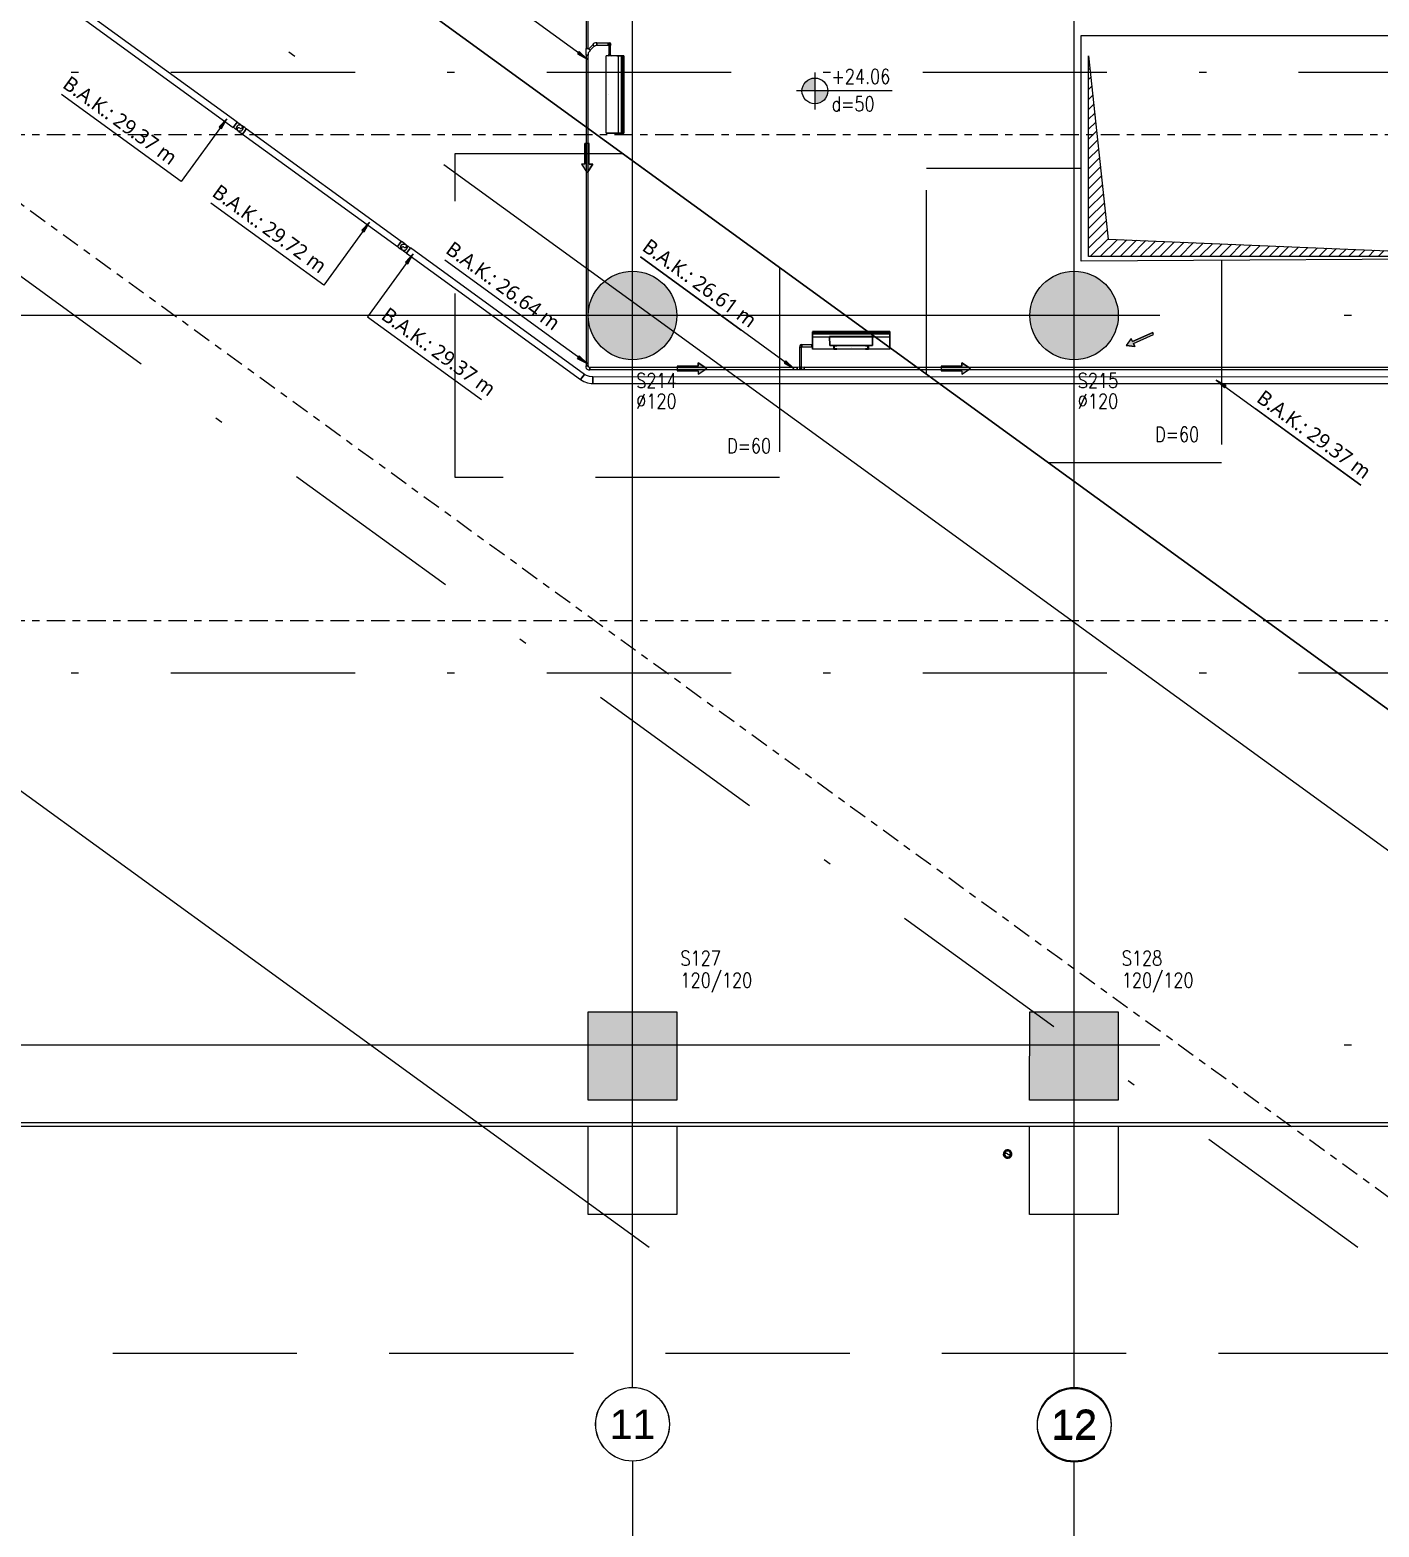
# Model space of a CAD drawing. Header units: inches. Extents: x 400392 to 401495, y 4543971 to 4544133.
# Drawn here: x 400832.38 to 400850.69, y 4544040.45 to 4544060.77 of the extents above; entities that cross this region are included whole.
import ezdxf
from ezdxf.enums import TextEntityAlignment as Align

# ---------------------------------------------------------------- set-up
doc = ezdxf.new("R2010")
doc.units = ezdxf.units.IN
doc.header["$MEASUREMENT"] = 0
for name, pattern in [('ACAD_ISO05W100', [33, 24, -3, 0, -3, 0, -3]), ('AKS', [3, 2.5, -0.25, 0, -0.25]), ('CENTER', [2, 1.25, -0.25, 0.25, -0.25]), ('CONTINU', [0]), ('DASHDOT2', [0.5, 0.25, -0.125, 0, -0.125]), ('HIDDEN', [0.375, 0.25, -0.125])]:
    doc.linetypes.add(name, pattern=pattern)
doc.layers.add('A-DETL-GENF', color=92, linetype='Continuous', lineweight=9)
for name, color, linetype in [('aks prota', 2, 'AKS'), ('boşluk prota', 2, 'Continuous'), ('boşluk taraması prota', 252, 'Continuous'), ('caks prota', 4, 'Continuous'), ('iderzi_PROTA', 3, 'Continuous'), ('kiriş prota', 6, 'Continuous'), ('kolon prota', 1, 'Continuous'), ('kolon tarama prota', 252, 'Continuous'), ('lkolon prota', 4, 'Continuous'), ('perde prota', 1, 'Continuous'), ('PRT-AL-TUNEL_EKSENI', 14, 'DASHDOT2'), ('skesit prota', 7, 'Continuous'), ('st-s_level (kot)', 6, 'Continuous'), ('st-s_levelmark (kot işareti)', 4, 'Continuous'), ('taks prota', 7, 'Continuous'), ('temel prota', 6, 'Continuous'), ('tkolon prota', 6, 'Continuous')]:
    doc.layers.add(name, color=color, linetype=linetype)
doc.styles.add('OLCU', font='romanstw.shx')
doc.styles.add('Segoe UI Light_1', font='', dxfattribs={"height": 200})
doc.styles.add('TAKS', font='Arial Unicode.ttf')
doc.styles.add('tkolon', font='romanstw.shx')
doc.styles.get('Segoe UI Light_1').set_extended_font_data('Segoe UI Light')

# ---------------------------------------------------------------- blocks, each defined once
blk = doc.blocks.new('+24.06 mekanik')
at = {"layer": 'kolon tarama prota'}
for points in [[(98749, 182549), (98749, 182667), (98788, 182645), (98937, 182904), (98963, 182889), (98814, 182630), (98852, 182608)], [(100015, 182888), (100165, 182868), (100165, 182907)], [(90548, 181398), (90398, 181418), (90398, 181379)], [(97225, 181058), (97176, 180926), (97148, 180965), (96919, 180799), (96884, 180847), (97113, 181014), (97085, 181052)], [(91456, 180149), (91324, 180198), (91363, 180226), (91197, 180455), (91245, 180490), (91411, 180261), (91450, 180289)], [(95287, 179650), (95137, 179669), (95137, 179630)], [(94329, 178954), (94280, 178822), (94252, 178861), (94023, 178695), (93988, 178743), (94217, 178910), (94189, 178948)], [(92978, 178054), (92828, 178074), (92828, 178034)], [(87071, 177871), (87051, 177721), (87091, 177721)], [(89460, 177871), (89440, 177721), (89480, 177721)], [(90194, 177871), (90174, 177721), (90214, 177721)]]:
    blk.add_hatch(color=253, dxfattribs=at).paths.add_polyline_path(points, flags=0)
at = {"layer": 'kolon tarama prota', "color": 253}
for p, q in [((114533, 193490), (93146, 177952)), ((93198, 177880), (114585, 193419)), ((87055, 186184), (90454, 181505)), ((90476, 181521), (87076, 186200)), ((103397, 185559), (95390, 179741)), ((95405, 179719), (103413, 185537)), ((98937, 182904), (98788, 182645)), ((98788, 182645), (98937, 182904)), ((98814, 182630), (98963, 182889)), ((98814, 182630), (98963, 182889)), ((98963, 182889), (98937, 182904)), ((98963, 182889), (98937, 182904)), ((100165, 182907), (100015, 182888)), ((100015, 182888), (100165, 182868)), ((100015, 182888), (102437, 182888)), ((100165, 182868), (100165, 182907)), ((102437, 182888), (100672, 182888)), ((98788, 182645), (98749, 182667)), ((98749, 182667), (98749, 182549)), ((98788, 182645), (98749, 182667)), ((98749, 182667), (98749, 182549)), ((98749, 182549), (98852, 182608)), ((98852, 182608), (98749, 182549)), ((98852, 182608), (98814, 182630)), ((98814, 182630), (98852, 182608)), ((90526, 181653), (90511, 181642)), ((90653, 181741), (90528, 181650)), ((90544, 181629), (90669, 181719)), ((90677, 181718), (90755, 181611)), ((90776, 181626), (90698, 181734)), ((90732, 181588), (90807, 181643)), ((90804, 181640), (90732, 181588)), ((90866, 181685), (90804, 181640)), ((90807, 181643), (90849, 181673)), ((90849, 181673), (90910, 181717)), ((90898, 181708), (90866, 181685)), ((91483, 180835), (90866, 181685)), ((90905, 181713), (90898, 181708)), ((91515, 180859), (90898, 181708)), ((90925, 181728), (90905, 181713)), ((91522, 180864), (90905, 181713)), ((90910, 181717), (90925, 181728)), ((91528, 180868), (90910, 181717)), ((90925, 181728), (91542, 180878)), ((91543, 180879), (90926, 181729)), ((90450, 181502), (90503, 181429)), ((90480, 181524), (90480, 181524)), ((90480, 181524), (90480, 181524)), ((90497, 181600), (90485, 181523)), ((90497, 181619), (90494, 181601)), ((90507, 181433), (92985, 178021)), ((90511, 181519), (90524, 181596)), ((90511, 181482), (90517, 181518)), ((90533, 181451), (90511, 181482)), ((90527, 181595), (90530, 181614)), ((93007, 178037), (90528, 181448)), ((90530, 181614), (90531, 181615)), ((90531, 181615), (90545, 181626)), ((90732, 181588), (90732, 181588)), ((91349, 180738), (90732, 181588)), ((91349, 180738), (90732, 181588)), ((90782, 181630), (90749, 181607)), ((90749, 181607), (90782, 181630)), ((90749, 181607), (90752, 181603)), ((90785, 181626), (90752, 181603)), ((90752, 181603), (90785, 181626)), ((90774, 181625), (90758, 181613)), ((90758, 181613), (90774, 181625)), ((90774, 181625), (90758, 181613)), ((90758, 181613), (90774, 181625)), ((90758, 181613), (90761, 181609)), ((90758, 181613), (90761, 181609)), ((90777, 181621), (90761, 181609)), ((90761, 181609), (90777, 181621)), ((90777, 181621), (90761, 181609)), ((90761, 181609), (90777, 181621)), ((90777, 181621), (90774, 181625)), ((90777, 181621), (90774, 181625)), ((90785, 181626), (90782, 181630)), ((90548, 181398), (88057, 181398)), ((90548, 181398), (90398, 181418)), ((90398, 181418), (90398, 181379)), ((90398, 181379), (90548, 181398)), ((91061, 181178), (91061, 181178)), ((97225, 181058), (97085, 181052)), ((97085, 181052), (97225, 181058)), ((97085, 181052), (97113, 181014)), ((97113, 181014), (97085, 181052)), ((97176, 180926), (97225, 181058)), ((97176, 180926), (97225, 181058)), ((91422, 180791), (91483, 180835)), ((91466, 180824), (91424, 180793)), ((91528, 180868), (91466, 180824)), ((91483, 180835), (91515, 180859)), ((91515, 180859), (91522, 180864)), ((91522, 180864), (91542, 180878)), ((91542, 180878), (91528, 180868)), ((97113, 181014), (96884, 180847)), ((97113, 181014), (96884, 180847)), ((96884, 180847), (96919, 180799)), ((96884, 180847), (96919, 180799)), ((96919, 180799), (97148, 180965)), ((97148, 180965), (96919, 180799)), ((97148, 180965), (97176, 180926)), ((97148, 180965), (97176, 180926)), ((91424, 180793), (91349, 180738)), ((91349, 180738), (91422, 180791)), ((91349, 180738), (91349, 180738)), ((96044, 180819), (95194, 180202)), ((95195, 180200), (96044, 180818)), ((96055, 180803), (95206, 180186)), ((96059, 180797), (95210, 180180)), ((96064, 180791), (95215, 180173)), ((96088, 180758), (95238, 180141)), ((96185, 180625), (95335, 180008)), ((96185, 180625), (95335, 180008)), ((95892, 180628), (95422, 180287)), ((95422, 180287), (95892, 180628)), ((95965, 180527), (95892, 180628)), ((95892, 180628), (95965, 180527)), ((95892, 180628), (95892, 180628)), ((96059, 180797), (96044, 180818)), ((96044, 180818), (96055, 180803)), ((96055, 180803), (96099, 180742)), ((96064, 180791), (96059, 180797)), ((96088, 180758), (96064, 180791)), ((96132, 180697), (96088, 180758)), ((96099, 180742), (96130, 180700)), ((96130, 180700), (96185, 180625)), ((96185, 180625), (96132, 180697)), ((96185, 180625), (96185, 180625)), ((91245, 180490), (91197, 180455)), ((91245, 180490), (91197, 180455)), ((91197, 180455), (91363, 180226)), ((91363, 180226), (91197, 180455)), ((91411, 180261), (91245, 180490)), ((91411, 180261), (91245, 180490)), ((95496, 180186), (95965, 180527)), ((95965, 180527), (95496, 180186)), ((95921, 180495), (95888, 180471)), ((95888, 180471), (95921, 180495)), ((95888, 180471), (95891, 180467)), ((95891, 180467), (95888, 180471)), ((95888, 180471), (95888, 180471)), ((95891, 180467), (95919, 180488)), ((95919, 180488), (95891, 180467)), ((95891, 180467), (95891, 180467)), ((95943, 180455), (95915, 180435)), ((95915, 180435), (95943, 180455)), ((95915, 180435), (95918, 180431)), ((95918, 180431), (95915, 180435)), ((95915, 180435), (95915, 180435)), ((95918, 180431), (95950, 180454)), ((95950, 180454), (95918, 180431)), ((95918, 180431), (95918, 180431)), ((95919, 180488), (95943, 180455)), ((95943, 180455), (95919, 180488)), ((95919, 180488), (95919, 180488)), ((95950, 180454), (95921, 180495)), ((95921, 180495), (95950, 180454)), ((95921, 180495), (95921, 180495)), ((95943, 180455), (95943, 180455)), ((95950, 180454), (95950, 180454)), ((95965, 180527), (95965, 180527)), ((91363, 180226), (91324, 180198)), ((91363, 180226), (91324, 180198)), ((91450, 180289), (91411, 180261)), ((91411, 180261), (91450, 180289)), ((91456, 180149), (91450, 180289)), ((91450, 180289), (91456, 180149)), ((95422, 180287), (95496, 180186)), ((95496, 180186), (95422, 180287)), ((95422, 180287), (95422, 180287)), ((95573, 180242), (95540, 180219)), ((95540, 180219), (95573, 180242)), ((95540, 180219), (95570, 180178)), ((95570, 180178), (95540, 180219)), ((95540, 180219), (95540, 180219)), ((95547, 180217), (95576, 180238)), ((95576, 180238), (95547, 180217)), ((95571, 180185), (95547, 180217)), ((95547, 180217), (95571, 180185)), ((95547, 180217), (95547, 180217)), ((95576, 180238), (95573, 180242)), ((95573, 180242), (95576, 180238)), ((95573, 180242), (95573, 180242)), ((95576, 180238), (95576, 180238)), ((95745, 180336), (95745, 180336)), ((91324, 180198), (91456, 180149)), ((91324, 180198), (91456, 180149)), ((95297, 180052), (95187, 179972)), ((95206, 180186), (95195, 180200)), ((95195, 180200), (95210, 180180)), ((95202, 179950), (95312, 180030)), ((95250, 180125), (95206, 180186)), ((95210, 180180), (95215, 180173)), ((95215, 180173), (95238, 180141)), ((95238, 180141), (95283, 180080)), ((95280, 180083), (95250, 180125)), ((95335, 180008), (95280, 180083)), ((95283, 180080), (95335, 180008)), ((95297, 180060), (95293, 180057)), ((95293, 180057), (95316, 180025)), ((95316, 180025), (95293, 180057)), ((95297, 180060), (95320, 180028)), ((95320, 180028), (95297, 180060)), ((95297, 180052), (95305, 180041)), ((95305, 180041), (95297, 180052)), ((95302, 180053), (95298, 180050)), ((95302, 180053), (95298, 180050)), ((95298, 180050), (95310, 180034)), ((95310, 180034), (95298, 180050)), ((95298, 180050), (95310, 180034)), ((95310, 180034), (95298, 180050)), ((95302, 180053), (95314, 180037)), ((95314, 180037), (95302, 180053)), ((95302, 180053), (95314, 180037)), ((95314, 180037), (95302, 180053)), ((95305, 180041), (95312, 180030)), ((95312, 180030), (95305, 180041)), ((95310, 180034), (95314, 180037)), ((95310, 180034), (95314, 180037)), ((95316, 180025), (95320, 180028)), ((95496, 180186), (95496, 180186)), ((95570, 180178), (95602, 180202)), ((95602, 180202), (95570, 180178)), ((95570, 180178), (95570, 180178)), ((95599, 180206), (95571, 180185)), ((95571, 180185), (95599, 180206)), ((95571, 180185), (95571, 180185)), ((95602, 180202), (95599, 180206)), ((95599, 180206), (95602, 180202)), ((95599, 180206), (95599, 180206)), ((95602, 180202), (95602, 180202)), ((95180, 179927), (95337, 179710)), ((95187, 179972), (95195, 179961)), ((95195, 179961), (95187, 179972)), ((95195, 179961), (95202, 179950)), ((95202, 179950), (95195, 179961)), ((95359, 179726), (95201, 179942)), ((95335, 180008), (95335, 180008)), ((92711, 179650), (94401, 179650)), ((95287, 179650), (92711, 179650)), ((95313, 179685), (93038, 178032)), ((93053, 178011), (95328, 179664)), ((95287, 179650), (95137, 179669)), ((95137, 179669), (95137, 179630)), ((95137, 179630), (95287, 179650)), ((95388, 179743), (95312, 179687)), ((95330, 179662), (95406, 179718)), ((94217, 178910), (93988, 178743)), ((94217, 178910), (93988, 178743)), ((94023, 178695), (94252, 178861)), ((94252, 178861), (94023, 178695)), ((94329, 178954), (94189, 178948)), ((94189, 178948), (94329, 178954)), ((94189, 178948), (94217, 178910)), ((94217, 178910), (94189, 178948)), ((94252, 178861), (94280, 178822)), ((94252, 178861), (94280, 178822)), ((94280, 178822), (94329, 178954)), ((94280, 178822), (94329, 178954)), ((93988, 178743), (94023, 178695)), ((93988, 178743), (94023, 178695)), ((92577, 178054), (90591, 178054)), ((92978, 178054), (92577, 178054)), ((92978, 178054), (92828, 178074)), ((92828, 178074), (92828, 178034)), ((92828, 178034), (92978, 178054)), ((87211, 177915), (71868, 177915)), ((71868, 177826), (87211, 177826)), ((87071, 177871), (87051, 177721)), ((87091, 177721), (87071, 177871)), ((87071, 177871), (87071, 176816)), ((87211, 177915), (87211, 177871)), ((87211, 177871), (87211, 177915)), ((87211, 177871), (87211, 177826)), ((87211, 177826), (87211, 177871)), ((89963, 177915), (87363, 177915)), ((87363, 177915), (87363, 177871)), ((87363, 177871), (87363, 177915)), ((87363, 177871), (87363, 177826)), ((87363, 177826), (87363, 177871)), ((87363, 177871), (87363, 177871)), ((87363, 177871), (87363, 177871)), ((87363, 177826), (89963, 177826)), ((89460, 177871), (89440, 177721)), ((89480, 177721), (89460, 177871)), ((89460, 177871), (89460, 176817)), ((89963, 177915), (89963, 177871)), ((89963, 177871), (89963, 177915)), ((89963, 177871), (89963, 177826)), ((89963, 177826), (89963, 177871)), ((89963, 177871), (89963, 177871)), ((89963, 177871), (89963, 177871)), ((93034, 177915), (90115, 177915)), ((90115, 177915), (90115, 177871)), ((90115, 177871), (90115, 177915)), ((90115, 177871), (90115, 177826)), ((90115, 177826), (90115, 177871)), ((90115, 177826), (93034, 177826)), ((90194, 177871), (90174, 177721)), ((90214, 177721), (90194, 177871)), ((90194, 177871), (90194, 176816)), ((93034, 177915), (93034, 177871)), ((93034, 177871), (93034, 177915)), ((93034, 177826), (93034, 177915)), ((93034, 177915), (93034, 177826)), ((93034, 177871), (93034, 177826)), ((93034, 177826), (93034, 177871)), ((93172, 177916), (93146, 177952)), ((93146, 177952), (93172, 177916)), ((93198, 177880), (93146, 177952)), ((93146, 177952), (93198, 177880)), ((93198, 177880), (93172, 177916)), ((93172, 177916), (93198, 177880)), ((87051, 177721), (87091, 177721)), ((89440, 177721), (89480, 177721)), ((90174, 177721), (90214, 177721)), ((87071, 176816), (85064, 176816)), ((89460, 176817), (87569, 176817)), ((90194, 176816), (92105, 176816))]:
    blk.add_line(p, q, dxfattribs=at)
at = {"layer": 'kolon tarama prota', "color": 253, "extrusion": (7.73928e-05, -0.000106522, 1)}
for p, q in [((95176, 179929, 1), (95201, 179946, 1)), ((95201, 179946, 1), (95176, 179929, 1)), ((95183, 179976, 1), (95201, 179952, 1)), ((95201, 179952, 1), (95183, 179976, 1))]:
    blk.add_line(p, q, dxfattribs=at)
at = {"layer": 'kolon tarama prota', "color": 253, "extrusion": (2.65795e-07, 1.67817e-06, 1)}
for p, q in [((92983, 178020, 0), (92994, 178005, 0)), ((93020, 178024, 0), (93009, 178039, 0)), ((93020, 178024, 0), (93020, 178024, 0)), ((93021, 178024, 0), (93020, 178024, 0)), ((93036, 178034, 0), (93021, 178024, 0)), ((93040, 177997, 0), (93055, 178008, 0))]:
    blk.add_line(p, q, dxfattribs=at)
at = {"layer": 'kolon tarama prota', "color": 253, "extrusion": (0, 0, -1)}
for p, q in [((87211, 177871), (87211, 177871)), ((87211, 177871), (87211, 177871)), ((90115, 177871), (90115, 177871)), ((90115, 177871), (90115, 177871))]:
    blk.add_line(p, q, dxfattribs=at)
at = {"layer": 'kolon tarama prota', "color": 253, "flags": 128}
for points in [[(90511, 181642), (90500, 181628), (90497, 181619)], [(90652, 181743), (90662, 181750), (90667, 181754), (90667, 181754)], [(90664, 181732), (90661, 181744), (90667, 181754)], [(90685, 181729), (90674, 181726), (90664, 181732)], [(90667, 181754), (90679, 181756), (90688, 181750)], [(90685, 181729), (90681, 181726), (90672, 181720), (90670, 181718)], [(90688, 181750), (90691, 181739), (90685, 181729)], [(95336, 179709), (95343, 179699), (95347, 179694), (95347, 179694)], [(95371, 179711), (95369, 179715), (95362, 179724), (95360, 179727)], [(87363, 177915), (87337, 177915), (87314, 177915), (87297, 177915), (87288, 177915), (87287, 177915)], [(87287, 177826), (87292, 177826), (87306, 177826), (87326, 177826), (87352, 177826), (87363, 177826)], [(90039, 177915), (90034, 177915), (90021, 177915), (90000, 177915), (89975, 177915), (89963, 177915)], [(89963, 177826), (89989, 177826), (90012, 177826), (90029, 177826), (90038, 177826), (90039, 177826)], [(93146, 177952), (93109, 177931), (93068, 177918), (93034, 177915)], [(93034, 177826), (93086, 177831), (93135, 177845), (93181, 177868), (93198, 177880)]]:
    blk.add_lwpolyline(points, dxfattribs=at)
at = {"layer": 'kolon tarama prota', "color": 253, "extrusion": (0, 0, -1), "flags": 128}
for points in [[(-90667, 181754), (-90661, 181744), (-90664, 181732)], [(-90664, 181732), (-90667, 181729), (-90673, 181719), (-90675, 181717)], [(-90664, 181732), (-90674, 181726), (-90685, 181729)], [(-90688, 181750), (-90678, 181756), (-90667, 181754)], [(-90685, 181729), (-90691, 181739), (-90688, 181750)], [(-90700, 181735), (-90692, 181745), (-90689, 181750), (-90688, 181750)], [(-87211, 177915), (-87238, 177915), (-87261, 177915), (-87278, 177915), (-87287, 177915), (-87287, 177915)], [(-87287, 177826), (-87283, 177826), (-87269, 177826), (-87248, 177826), (-87223, 177826), (-87211, 177826)], [(-90039, 177915), (-90044, 177915), (-90057, 177915), (-90078, 177915), (-90103, 177915), (-90115, 177915)], [(-90115, 177826), (-90088, 177826), (-90065, 177826), (-90048, 177826), (-90040, 177826), (-90039, 177826)]]:
    blk.add_lwpolyline(points, dxfattribs=at)
at = {"layer": 'kolon tarama prota', "color": 253, "extrusion": (7.73928e-05, -0.000106522, 1), "elevation": -11, "flags": 128}
for points in [[(95183, 179976), (95172, 179962), (95170, 179945), (95176, 179929)], [(95201, 179946), (95200, 179950), (95201, 179952)]]:
    blk.add_lwpolyline(points, dxfattribs=at)
at = {"layer": 'kolon tarama prota', "color": 253, "extrusion": (2.65795e-07, 1.67817e-06, 1), "elevation": 0, "flags": 128}
for points in [[(92994, 178005), (93007, 177994), (93015, 177991)], [(93015, 177991), (93033, 177993), (93040, 177997)]]:
    blk.add_lwpolyline(points, dxfattribs=at)
at = {"layer": 'kolon tarama prota', "color": 253, "extrusion": (0, 0, -1)}
for centre, radius, start, end in [((-90676, 181741), 15.2, 234, 54), ((-90676, 181741), 15.2, 54, 234), ((-87287, 177871), 44.5, 0, 180), ((-87287, 177871), 44.4, 180, 0), ((-90039, 177871), 44.4, 0, 180), ((-90039, 177871), 44.5, 180, 0)]:
    blk.add_arc(centre, radius, start, end, dxfattribs=at)
at = {"layer": 'kolon tarama prota', "color": 253}
for centre, radius, start, end in [((90676, 181741), 15.2, 36, 216), ((90676, 181741), 13.3, 0, 180), ((90676, 181741), 13.3, 180, 0), ((90676, 181741), 15.2, 216, 36), ((90676, 181735), 6.67, 90, 270), ((90676, 181748), 6.67, 270, 90), ((95359, 179702), 15.5, 36, 216), ((95359, 179702), 15.2, 126, 306), ((95359, 179702), 13.3, 0, 180), ((95359, 179702), 15.5, 216, 36), ((95359, 179702), 13.3, 180, 0), ((95359, 179702), 15.2, 306, 126), ((95359, 179696), 6.67, 90, 270), ((95359, 179709), 6.67, 270, 90), ((87287, 177871), 44.4, 0, 180), ((87287, 177871), 44.5, 0, 180), ((87287, 177871), 44.5, 180, 0), ((87287, 177871), 44.4, 180, 0), ((87287, 177849), 22.2, 90, 270), ((87287, 177893), 22.2, 270, 90), ((90039, 177871), 44.4, 0, 180), ((90039, 177871), 44.4, 0, 180), ((90039, 177871), 44.5, 180, 0), ((90039, 177871), 44.5, 180, 0), ((90039, 177849), 22.2, 90, 270), ((90039, 177893), 22.2, 270, 90), ((103897, 172729), 59, 0, 180), ((103897, 172729), 59, 180, 0), ((103897, 172729), 50, 36, 216), ((103897, 172729), 50, 36, 216), ((103897, 172729), 40, 36, 216), ((103897, 172729), 40, 36, 216), ((103897, 172729), 50, 216, 36), ((103897, 172729), 50, 216, 36), ((103897, 172729), 40, 216, 36), ((103897, 172729), 40, 216, 36), ((103897, 172700), 29.5, 90, 270), ((103897, 172759), 29.5, 270, 90)]:
    blk.add_arc(centre, radius, start, end, dxfattribs=at)
for centre, major_axis, ratio, start_param, end_param in [((90536, 181639), (-9.8, 13.5), 0.010137, 3.138302, 6.279894), ((90536, 181639), (-9.8, 13.5), 0.010137, 6.279894, 9.421487), ((90536, 181639), (-7.8, 10.8), 0.009766, 4.712389, 6.283185), ((90536, 181639), (-7.8, 10.8), 0.009766, 0, 1.570796), ((90536, 181639), (-7.8, 10.8), 0.009766, 3.141593, 4.712389), ((90536, 181639), (-7.8, 10.8), 0.009766, 1.570796, 3.141593), ((90661, 181730), (-8.9, 12.3), 0.009766, 4.712389, 7.853982), ((90661, 181730), (-7.8, 10.8), 0.009766, 0, 1.570796), ((90661, 181730), (-7.8, 10.8), 0.009766, 4.712389, 6.283185), ((90661, 181730), (-7.8, 10.8), 0.009766, 1.570796, 3.141593), ((90661, 181730), (-7.8, 10.8), 0.009766, 3.141593, 4.712389), ((90661, 181730), (-8.9, 12.3), 0.009766, 1.570796, 4.712389), ((90687, 181726), (10.8, 7.8), 0.01, 1.570796, 3.141593), ((90687, 181726), (10.8, 7.8), 0.01, 3.141593, 4.712389), ((90687, 181726), (10.8, 7.8), 0.01, 0, 1.570796), ((90687, 181726), (10.8, 7.8), 0.01, 4.712389, 6.283185), ((90465, 181513), (15.1, 11), 0.009998, 0.024135, 3.165728), ((90465, 181513), (15.1, 11), 0.009998, 3.165728, 6.30732), ((90465, 181513), (10.8, 7.8), 0.009998, 1.570796, 3.141593), ((90465, 181513), (10.8, 7.8), 0.009998, 3.141593, 4.712389), ((90465, 181513), (10.8, 7.8), 0.009998, 0, 1.570796), ((90465, 181513), (10.8, 7.8), 0.009998, 4.712389, 6.283185), ((90498, 181521), (-18.4, 2.9), 0.009997, 6.25905, 9.400642), ((90498, 181521), (-18.4, 2.9), 0.009997, 3.117457, 6.25905), ((90498, 181521), (-13.2, 2.1), 0.004842, 4.712389, 6.283185), ((90498, 181521), (-13.2, 2.1), 0.004842, 0, 1.570796), ((90510, 181598), (-16.5, 2.6), 0.004842, 6.273691, 9.415283), ((90510, 181598), (-16.5, 2.6), 0.004842, 3.132098, 6.273691), ((90510, 181598), (-13.2, 2.1), 0.004842, 0, 1.570796), ((90510, 181598), (-13.2, 2.1), 0.004842, 4.712389, 6.283185), ((90498, 181521), (-13.2, 2.1), 0.004842, 3.141593, 4.712389), ((90498, 181521), (-13.2, 2.1), 0.004842, 1.570796, 3.141593), ((90518, 181440), (15.1, 11), 0.009998, 0.024135, 3.165728), ((90518, 181440), (15.1, 11), 0.009998, 3.165728, 6.30732), ((90518, 181440), (10.8, 7.8), 0.009998, 1.570796, 3.141593), ((90518, 181440), (10.8, 7.8), 0.009998, 3.141593, 4.712389), ((90510, 181598), (-13.2, 2.1), 0.004842, 1.570796, 3.141593), ((90510, 181598), (-13.2, 2.1), 0.004842, 3.141593, 4.712389), ((90518, 181440), (10.8, 7.8), 0.009998, 4.712389, 6.283185), ((90518, 181440), (10.8, 7.8), 0.009998, 0, 1.570796), ((90766, 181618), (10.8, 7.8), 0.01, 3.141593, 4.712389), ((90766, 181618), (10.8, 7.8), 0.01, 1.570796, 3.141593), ((90766, 181618), (10.8, 7.8), 0.01, 0, 1.570796), ((90766, 181618), (10.8, 7.8), 0.01, 4.712389, 6.283185), ((95190, 179935), (10.8, 7.8), 0.000122, 1.570796, 3.141593), ((95190, 179935), (10.8, 7.8), 0.000122, 3.141593, 4.712389), ((95190, 179935), (10.8, 7.8), 0.000122, 0, 1.570796), ((95190, 179935), (10.8, 7.8), 0.000122, 4.712389, 6.283185), ((95321, 179674), (-9.1, 12.5), 0.01, 4.712389, 7.853982), ((95321, 179674), (-7.8, 10.8), 0.01, 0, 1.570796), ((95321, 179674), (-7.8, 10.8), 0.01, 4.712389, 6.283185), ((95321, 179674), (-9.1, 12.5), 0.01, 1.570796, 4.712389), ((95321, 179674), (-7.8, 10.8), 0.01, 1.570796, 3.141593), ((95321, 179674), (-7.8, 10.8), 0.01, 3.141593, 4.712389), ((95348, 179718), (12.3, 8.9), 0.000132, 1.570796, 4.712389), ((95348, 179718), (10.8, 7.8), 0.000122, 3.141593, 4.712389), ((95348, 179718), (10.8, 7.8), 0.000122, 1.570796, 3.141593), ((95348, 179718), (12.3, 8.9), 0.000132, 4.712389, 7.853982), ((95348, 179718), (10.8, 7.8), 0.000122, 4.712389, 6.283185), ((95348, 179718), (10.8, 7.8), 0.000122, 0, 1.570796), ((95397, 179730), (-9.1, 12.5), 0.01, 4.712389, 7.853982), ((95397, 179730), (-7.8, 10.8), 0.004254, 0, 1.570796), ((95397, 179730), (-7.8, 10.8), 0.004254, 4.712389, 6.283185), ((95397, 179730), (-9.1, 12.5), 0.01, 1.570796, 4.712389), ((95397, 179730), (-7.8, 10.8), 0.004254, 3.141593, 4.712389), ((95397, 179730), (-7.8, 10.8), 0.004254, 1.570796, 3.141593), ((92996, 178029), (10.8, 7.8), 0.009998, 1.570796, 3.141593), ((92996, 178029), (10.8, 7.8), 0.009998, 3.141593, 4.712389), ((92996, 178029), (10.8, 7.8), 0.009998, 0, 1.570796), ((92996, 178029), (10.8, 7.8), 0.009998, 4.712389, 6.283185), ((93045, 178021), (-7.8, 10.8), 0.01, 4.712389, 6.283185), ((93045, 178021), (-7.8, 10.8), 0.01, 0, 1.570796), ((93045, 178021), (-7.8, 10.8), 0.01, 1.570796, 3.141593), ((93045, 178021), (-7.8, 10.8), 0.01, 3.141593, 4.712389)]:
    blk.add_ellipse(centre, major_axis=major_axis, ratio=ratio, start_param=start_param, end_param=end_param, dxfattribs=at)
at = {"layer": 'kolon tarama prota', "color": 253, "extrusion": (0, 0, -1)}
for start_param, end_param in [(1.570796, 4.712389), (4.712389, 7.853982)]:
    blk.add_ellipse((90687, 181726), major_axis=(12.3, 8.9), ratio=0.01, start_param=start_param, end_param=end_param, dxfattribs=at)
at = {"layer": 'kolon tarama prota', "color": 253, "extrusion": (2.65795e-07, 1.67817e-06, 1)}
for centre, major_axis, ratio, start_param, end_param in [((92996, 178029, 0), (-13.2, -9.6, 0), 0.01, 0.009998, 3.151591), ((92996, 178029, 0), (-13.2, -9.6, 0), 0.01, 3.151591, 6.293183), ((93045, 178021, 0), (-9.6, 13.2, 0), 0.009998, 6.273186, 9.414779), ((93045, 178021, 0), (-9.6, 13.2, 0), 0.009998, 3.131593, 6.273186)]:
    blk.add_ellipse(centre, major_axis=major_axis, ratio=ratio, start_param=start_param, end_param=end_param, dxfattribs=at)
at = {"layer": 'kolon tarama prota', "color": 253, "style": 'Segoe UI Light_1'}
for s, p in [('B.A.K.: 29.37 m', (100610, 182974)), ('B.A.K.: 26.61 m', (92660, 179736)), ('B.A.K.: 26.64 m', (90525, 178140)), ('B.A.K.: 29.37 m', (85002, 176902)), ('B.A.K.: 29.72 m', (87507, 176903)), ('B.A.K.: 29.37 m', (90343, 176902))]:
    blk.add_text(s, height=200, dxfattribs=at).set_placement(p)
blk = doc.blocks.new('PLAN_KOT')
at = {"layer": 'st-s_levelmark (kot işareti)'}
h = blk.add_hatch(color=256, dxfattribs=at)
h.paths.add_polyline_path([(0, 17.5, 0.414214), (-17.5, 0), (0, 0)])
h.paths.add_polyline_path([(17.5, 0), (0, 0), (0, -17.5, 0.414214)])
for p, q in [((0, 25), (0, -25)), ((105, 0), (-25, 0))]:
    blk.add_line(p, q, dxfattribs=at)
blk.add_circle((0, 0), 17.5, dxfattribs=at)
at = {"layer": 'st-s_level (kot)', "color": 6, "style": 'OLCU', "width": 0.8}
for tag, p in [('KOT', (22.7, 9.8)), ('DÖŞEME_KALINLIĞI', (22.7, -27.6))]:
    blk.add_attdef(tag, p, '', height=20, dxfattribs=at)

msp = doc.modelspace()

# ---------------------------------------------------------------- hatches: boundary and pattern name
at = {"layer": 'boşluk taraması prota', "ltscale": 2}
h = msp.add_hatch(dxfattribs=at)
h.set_pattern_fill('ANSI31', color=256, scale=0.03, style=0)
h.set_pattern_definition([(45, (400144.52134, 4543646.40538), (-0.067351921, 0.067351921), [])])
h.paths.add_polyline_path([(400846.746, 4544060.415), (400847.012, 4544057.931), (400852.644, 4544057.693), (400846.746, 4544057.693)])
at = {"layer": 'kolon tarama prota'}
h = msp.add_hatch(color=256, dxfattribs=at)
h.dxf.hatch_style = 1
edge = h.paths.add_edge_path()
edge.add_arc((400840.559, 4544056.893), 0.6, 0, 360)
h = msp.add_hatch(color=256, dxfattribs=at)
h.dxf.hatch_style = 1
edge = h.paths.add_edge_path()
edge.add_arc((400846.549, 4544056.893), 0.6, 0, 360)
h = msp.add_hatch(color=256, dxfattribs=at)
h.dxf.hatch_style = 1
h.paths.add_polyline_path([(400841.159, 4544047.443), (400839.959, 4544047.443), (400839.959, 4544046.243), (400841.159, 4544046.243)])
h = msp.add_hatch(color=256, dxfattribs=at)
h.dxf.hatch_style = 1
h.paths.add_polyline_path([(400847.149, 4544047.443), (400845.949, 4544047.443), (400845.946, 4544046.243), (400847.146, 4544046.243)])

# ---------------------------------------------------------------- linework, layer by layer
at = {"layer": 'aks prota', "ltscale": 10}
for p, q in [((400858.225, 4544044.243), (400763.625, 4544112.975)), ((400840.787, 4544044.243), (400757.6, 4544104.682)), ((400840.559, 4544042.346), (400840.559, 4544077.215)), ((400846.549, 4544042.332), (400846.549, 4544077.215)), ((400877.814, 4544056.893), (400711.895, 4544056.893)), ((400877.814, 4544046.993), (400711.895, 4544046.993)), ((400840.561, 4543993.518), (400840.561, 4544041.346)), ((400846.551, 4543993.518), (400846.551, 4544041.346))]:
    msp.add_line(p, q, dxfattribs=at)
at = {"layer": 'boşluk prota', "ltscale": 0.05}
msp.add_lwpolyline([(400846.746, 4544060.415), (400847.012, 4544057.931), (400852.644, 4544057.693), (400846.746, 4544057.693)], close=True, dxfattribs=at)
at = {"layer": 'caks prota', "ltscale": 0.05}
for centre in [(400840.559, 4544041.846), (400840.56, 4544041.846), (400846.551, 4544041.832), (400846.552, 4544041.846)]:
    msp.add_circle(centre, 0.5, dxfattribs=at)
at = {"layer": 'iderzi_PROTA', "linetype": 'ACAD_ISO05W100', "lineweight": 30, "ltscale": 2}
msp.add_lwpolyline([(400818.347, 4544074.143), (400820.412, 4544072.643), (400820.752, 4544072.643), (400824.111, 4544070.203), (400824.464, 4544070.688), (400854.996, 4544048.505), (400854.996, 4544045.943)], dxfattribs=at)
at = {"layer": 'kiriş prota'}
msp.add_lwpolyline([(400846.646, 4544060.693), (400852.744, 4544060.693), (400852.744, 4544057.665), (400846.646, 4544057.632)], close=True, dxfattribs=at)
at = {"layer": 'kolon prota', "color": 1}
for points in [[(400839.959, 4544047.443), (400841.159, 4544047.443), (400841.159, 4544046.243), (400839.959, 4544046.243)], [(400845.949, 4544047.443), (400847.149, 4544047.443), (400847.146, 4544046.243), (400845.946, 4544046.243)]]:
    msp.add_lwpolyline(points, close=True, dxfattribs=at)
for centre in [(400840.559, 4544056.893), (400846.549, 4544056.893)]:
    msp.add_circle(centre, 0.6, dxfattribs=at)
at = {"layer": 'kolon tarama prota'}
msp.add_lwpolyline([(400830.757, 4544045.893), (400854.996, 4544045.893)], dxfattribs=at)
for points in [[(400839.959, 4544045.893), (400841.159, 4544045.893), (400841.159, 4544044.693), (400839.959, 4544044.693)], [(400845.946, 4544045.893), (400847.146, 4544045.893), (400847.146, 4544044.693), (400845.946, 4544044.693)]]:
    msp.add_lwpolyline(points, close=True, dxfattribs=at)
at = {"layer": 'kolon tarama prota', "linetype": 'HIDDEN', "ltscale": 10}
msp.add_lwpolyline([(400829.757, 4544042.81), (400855.996, 4544042.81)], dxfattribs=at)
at = {"layer": 'perde prota'}
msp.add_lwpolyline([(400830.757, 4544045.943), (400854.995, 4544045.943)], dxfattribs=at)
at = {"layer": 'PRT-AL-TUNEL_EKSENI', "ltscale": 10}
for p, q in [((400850.399, 4544044.243), (400760.921, 4544109.253)), ((400711.895, 4544060.193), (400877.814, 4544060.193)), ((400711.895, 4544052.043), (400877.814, 4544052.043))]:
    msp.add_line(p, q, dxfattribs=at)
at = {"layer": 'skesit prota', "linetype": 'CENTER', "ltscale": 0.2}
for points in [[(400759.861, 4544111.012), (400855.89, 4544041.243)], [(400707.214, 4544059.35), (400873.995, 4544059.35)], [(400773.214, 4544052.753), (400852.18, 4544052.753)]]:
    msp.add_lwpolyline(points, dxfattribs=at)
at = {"layer": 'temel prota', "linetype": 'HIDDEN', "ltscale": 10}
msp.add_lwpolyline([(400842.555, 4544057.544), (400842.555, 4544054.693), (400838.155, 4544054.693), (400838.155, 4544059.093), (400840.423, 4544059.093)], close=True, dxfattribs=at)
for points in [[(400844.549, 4544056.096), (400844.549, 4544058.893), (400846.646, 4544058.893)], [(400848.549, 4544057.642), (400848.549, 4544054.893), (400846.204, 4544054.893)]]:
    msp.add_lwpolyline(points, dxfattribs=at)

# ---------------------------------------------------------------- block references
at = {"layer": 'A-DETL-GENF', "xscale": 0.001, "yscale": 0.001, "zscale": 0.001, "rotation": 323.9999999999982}
msp.add_blockref('+24.06 mekanik', (400660.065, 4543966.842), dxfattribs=at)
at = {"layer": 'st-s_level (kot)', "linetype": 'CONTINU', "ltscale": 0.1, "xscale": 0.01, "yscale": 0.01, "zscale": 0.01}
msp.add_blockref('PLAN_KOT', (400843.033, 4544059.94), dxfattribs=at).add_auto_attribs({'KOT': '+24.06', 'DÖŞEME_KALINLIĞI': 'd=50'})

# ---------------------------------------------------------------- texts
at = {"layer": 'lkolon prota', "style": 'tkolon', "width": 0.8}
for s, p in [('%%C120', (400840.609, 4544055.632)), ('%%C120', (400846.599, 4544055.632)), ('120/120', (400841.209, 4544047.772)), ('120/120', (400847.196, 4544047.772))]:
    msp.add_text(s, height=0.2, dxfattribs=at).set_placement(p)
at = {"layer": 'st-s_level (kot)', "color": 6, "style": 'OLCU', "width": 0.8}
for p in [(400847.649, 4544055.18), (400841.842, 4544055.024)]:
    msp.add_attdef('D=60', p, '', height=0.2, dxfattribs=at)
at = {"layer": 'taks prota', "style": 'TAKS'}
for s, p in [('11', (400840.559, 4544041.846)), ('11', (400840.56, 4544041.846)), ('12', (400846.548, 4544041.832)), ('12', (400846.552, 4544041.846))]:
    msp.add_text(s, height=0.4, dxfattribs=at).set_placement(p, align=Align.MIDDLE_CENTER)
at = {"layer": 'tkolon prota', "style": 'tkolon', "width": 0.8}
for s, p in [('S214', (400840.609, 4544055.91)), ('S215', (400846.599, 4544055.91)), ('S127', (400841.209, 4544048.072)), ('S128', (400847.196, 4544048.072))]:
    msp.add_text(s, height=0.2, dxfattribs=at).set_placement(p)

doc.saveas('drawing.dxf')
